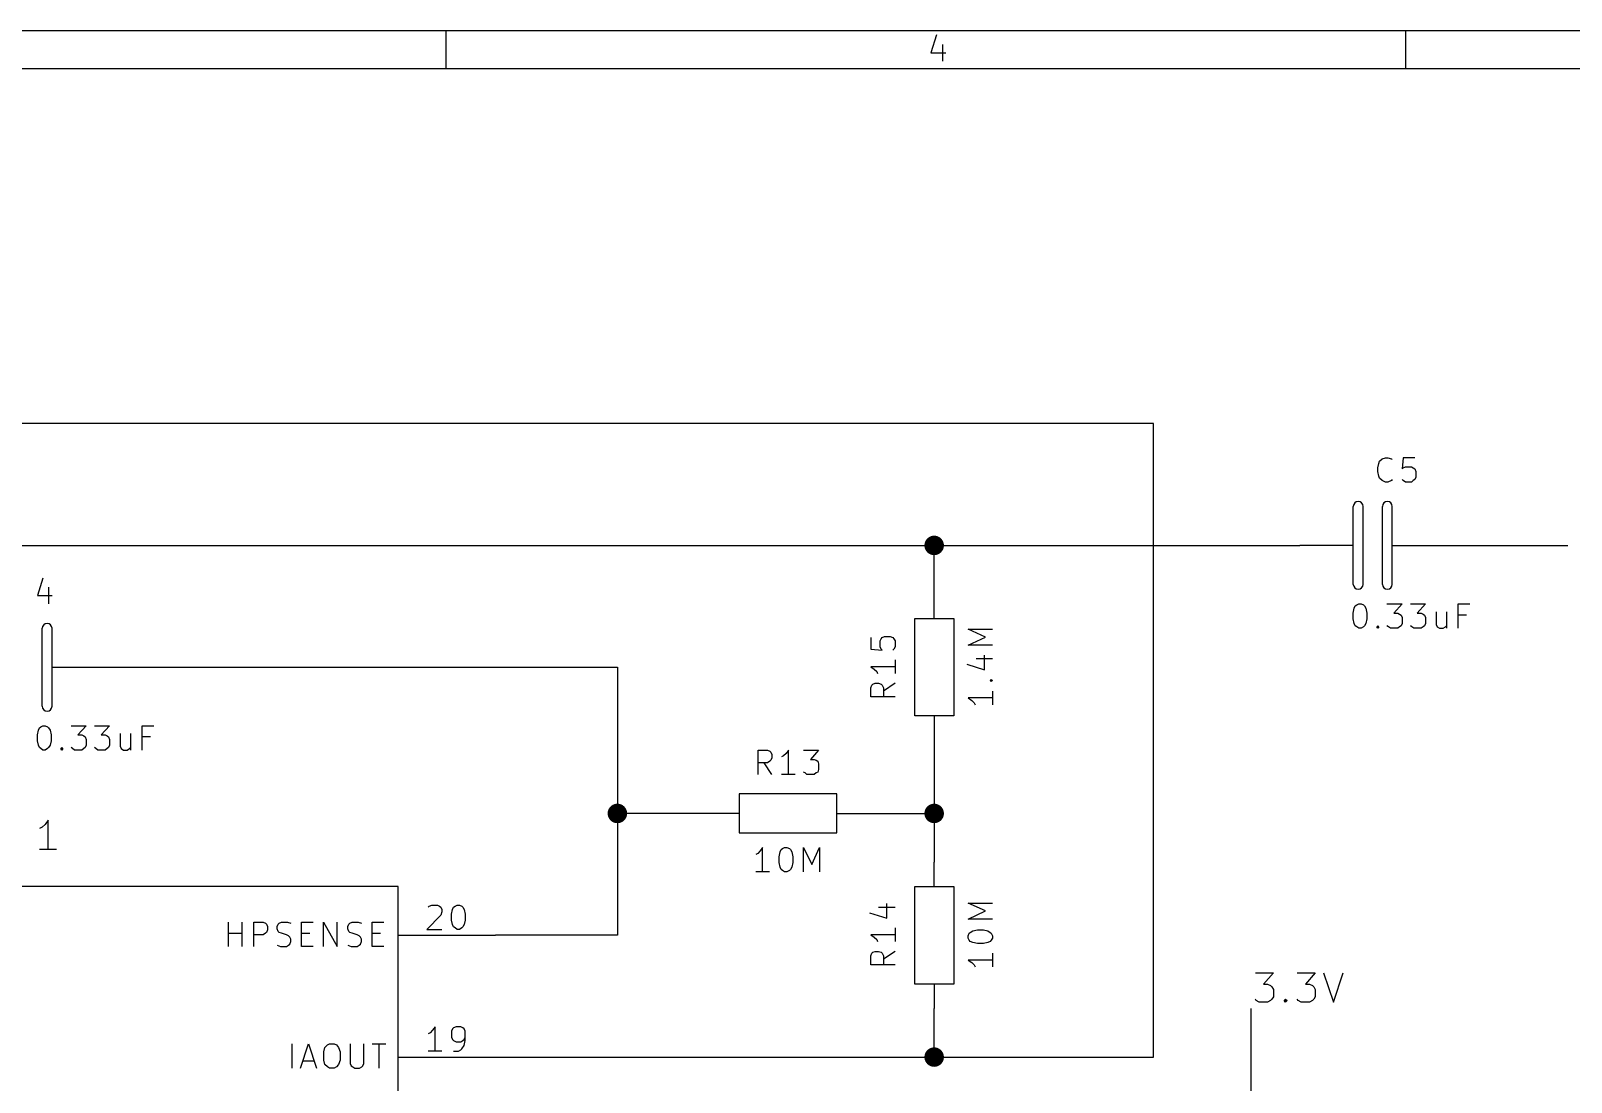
# Model space of a CAD drawing. Extents: x 10 to 287, y -200 to -10.
# Drawn here: x 138.3 to 218.6, y -64.8 to -10 of the extents above; entities that cross this region are included whole.
import ezdxf

# ---------------------------------------------------------------- set-up
doc = ezdxf.new("R2010")
doc.units = 0
doc.header["$MEASUREMENT"] = 0

msp = doc.modelspace()

# ---------------------------------------------------------------- linework, layer by layer
at = {"layer": 'Cyan 2'}
for p, q in [((208.534, -32.7914), (208.585, -32.5628)), ((208.534, -32.9692), (208.534, -32.7914)), ((208.585, -32.5628), (208.636, -32.4358)), ((208.636, -32.4358), (208.763, -32.3088)), ((208.763, -32.3088), (208.94, -32.258)), ((208.94, -32.258), (209.067, -32.258)), ((209.067, -32.258), (209.245, -32.3088)), ((209.245, -32.3088), (209.296, -32.3596)), ((209.855, -32.258), (209.804, -32.8422)), ((209.804, -32.8422), (209.855, -32.7914)), ((210.464, -32.258), (209.855, -32.258)), ((209.855, -32.7914), (209.982, -32.7406)), ((209.982, -32.7406), (210.287, -32.7406)), ((210.287, -32.7406), (210.388, -32.7914)), ((210.388, -32.7914), (210.464, -32.8422)), ((210.464, -32.8422), (210.515, -32.9692)), ((208.585, -33.2232), (208.534, -32.9692)), ((208.636, -33.3248), (208.585, -33.2232)), ((208.763, -33.4518), (208.636, -33.3248)), ((208.94, -33.528), (208.763, -33.4518)), ((209.067, -33.528), (208.94, -33.528)), ((209.245, -33.4518), (209.067, -33.528)), ((209.296, -33.401), (209.245, -33.4518)), ((209.855, -33.4518), (209.804, -33.401)), ((209.982, -33.528), (209.855, -33.4518)), ((210.287, -33.528), (209.982, -33.528)), ((210.388, -33.4518), (210.287, -33.528)), ((210.464, -33.401), (210.388, -33.4518)), ((210.515, -33.274), (210.464, -33.401)), ((210.515, -32.9692), (210.515, -33.274)), ((138.963, -38.5318), (138.684, -39.4462)), ((139.268, -39.0144), (139.268, -39.878)), ((138.684, -39.4462), (139.446, -39.4462)), ((207.264, -40.3606), (207.315, -40.1066)), ((207.315, -40.1066), (207.366, -39.9796)), ((207.366, -39.9796), (207.442, -39.9288)), ((207.442, -39.9288), (207.543, -39.878)), ((207.543, -39.878), (207.67, -39.878)), ((207.67, -39.878), (207.797, -39.9288)), ((207.797, -39.9288), (207.848, -39.9796)), ((207.848, -39.9796), (207.924, -40.1066)), ((207.924, -40.1066), (207.975, -40.3606)), ((209.017, -39.878), (209.804, -39.878)), ((209.804, -39.878), (209.372, -40.3606)), ((210.236, -39.878), (211.023, -39.878)), ((211.023, -39.878), (210.591, -40.3606)), ((212.725, -41.148), (212.725, -39.878)), ((212.725, -39.878), (213.335, -39.878)), ((207.264, -40.6654), (207.264, -40.3606)), ((207.315, -40.894), (207.264, -40.6654)), ((207.366, -41.021), (207.315, -40.894)), ((207.924, -40.894), (207.848, -41.021)), ((207.975, -40.6654), (207.924, -40.894)), ((207.975, -40.3606), (207.975, -40.6654)), ((209.372, -40.3606), (209.575, -40.3606)), ((209.575, -40.3606), (209.677, -40.4114)), ((209.677, -40.4114), (209.753, -40.4622)), ((209.753, -40.4622), (209.804, -40.5892)), ((209.804, -40.894), (209.753, -41.021)), ((209.804, -40.5892), (209.804, -40.894)), ((210.591, -40.3606), (210.795, -40.3606)), ((210.795, -40.3606), (210.896, -40.4114)), ((210.896, -40.4114), (210.972, -40.4622)), ((210.972, -40.4622), (211.023, -40.5892)), ((211.023, -40.894), (210.972, -41.021)), ((211.023, -40.5892), (211.023, -40.894)), ((211.582, -40.2844), (211.582, -40.9448)), ((212.115, -40.2844), (212.115, -41.148)), ((213.157, -40.4622), (212.725, -40.4622)), ((182.118, -41.6306), (182.118, -42.2402)), ((182.601, -41.8084), (182.651, -41.7068)), ((182.651, -41.7068), (182.702, -41.6306)), ((182.702, -41.6306), (182.829, -41.5798)), ((182.829, -41.5798), (183.134, -41.5798)), ((183.134, -41.5798), (183.261, -41.6306)), ((183.261, -41.6306), (183.312, -41.7068)), ((183.312, -41.7068), (183.388, -41.8084)), ((188.087, -41.6052), (187.198, -41.1988)), ((187.198, -41.1988), (188.468, -41.1988)), ((187.198, -42.037), (188.087, -41.6052)), ((207.442, -41.0718), (207.366, -41.021)), ((207.543, -41.148), (207.442, -41.0718)), ((207.67, -41.148), (207.543, -41.148)), ((207.797, -41.0718), (207.67, -41.148)), ((207.848, -41.021), (207.797, -41.0718)), ((208.483, -41.0718), (208.534, -41.021)), ((208.534, -41.148), (208.483, -41.0718)), ((208.534, -41.021), (208.585, -41.0718)), ((208.534, -41.021), (208.534, -41.148)), ((208.585, -41.0718), (208.534, -41.148)), ((209.093, -41.0718), (209.017, -41.021)), ((209.194, -41.148), (209.093, -41.0718)), ((209.575, -41.148), (209.194, -41.148)), ((209.677, -41.0718), (209.575, -41.148)), ((209.753, -41.021), (209.677, -41.0718)), ((210.312, -41.0718), (210.236, -41.021)), ((210.414, -41.148), (210.312, -41.0718)), ((210.795, -41.148), (210.414, -41.148)), ((210.896, -41.0718), (210.795, -41.148)), ((210.972, -41.021), (210.896, -41.0718)), ((211.582, -40.9448), (211.633, -41.0718)), ((211.633, -41.0718), (211.76, -41.148)), ((211.76, -41.148), (211.938, -41.148)), ((211.938, -41.148), (212.065, -41.0718)), ((212.065, -41.0718), (212.115, -41.021)), ((182.118, -42.2402), (182.702, -42.291)), ((182.601, -42.1132), (182.601, -41.8084)), ((182.651, -42.2402), (182.601, -42.1132)), ((182.702, -42.291), (182.651, -42.2402)), ((183.312, -42.2402), (183.261, -42.291)), ((183.388, -42.1132), (183.312, -42.2402)), ((183.388, -41.8084), (183.388, -42.1132)), ((188.468, -42.037), (187.198, -42.037)), ((188.036, -43.307), (188.036, -42.545)), ((183.388, -43.1546), (182.118, -43.1546)), ((182.118, -43.1546), (182.296, -43.2816)), ((182.296, -43.2816), (182.423, -43.4086)), ((183.388, -42.799), (183.388, -43.5102)), ((187.122, -43.0276), (188.036, -43.307)), ((187.604, -42.7228), (188.468, -42.7228)), ((182.118, -44.2468), (182.169, -44.1198)), ((182.169, -44.1198), (182.22, -44.069)), ((182.22, -44.069), (182.347, -44.0182)), ((182.347, -44.0182), (182.524, -44.0182)), ((182.423, -43.4086), (182.474, -43.5102)), ((182.524, -44.0182), (182.651, -44.069)), ((182.651, -44.069), (182.702, -44.1198)), ((182.702, -44.1198), (182.778, -44.2468)), ((183.388, -44.0182), (182.778, -44.4246)), ((188.341, -43.8658), (188.392, -43.815)), ((188.392, -43.9166), (188.341, -43.8658)), ((188.341, -43.8658), (188.468, -43.8658)), ((188.392, -43.815), (188.468, -43.8658)), ((188.468, -43.8658), (188.392, -43.9166)), ((182.118, -44.7294), (182.118, -44.2468)), ((183.388, -44.7294), (182.118, -44.7294)), ((182.778, -44.2468), (182.778, -44.7294)), ((188.468, -44.7802), (187.198, -44.7802)), ((187.198, -44.7802), (187.376, -44.9072)), ((187.376, -44.9072), (187.503, -45.0342)), ((188.468, -44.4246), (188.468, -45.1358)), ((187.503, -45.0342), (187.554, -45.1358)), ((138.684, -46.7106), (138.735, -46.4566)), ((138.735, -46.4566), (138.786, -46.3296)), ((138.786, -46.3296), (138.862, -46.2788)), ((138.862, -46.2788), (138.963, -46.228)), ((138.963, -46.228), (139.09, -46.228)), ((139.09, -46.228), (139.217, -46.2788)), ((139.217, -46.2788), (139.268, -46.3296)), ((139.268, -46.3296), (139.344, -46.4566)), ((139.344, -46.4566), (139.395, -46.7106)), ((140.437, -46.228), (141.224, -46.228)), ((141.224, -46.228), (140.792, -46.7106)), ((141.656, -46.228), (142.443, -46.228)), ((142.443, -46.228), (142.011, -46.7106)), ((144.145, -47.498), (144.145, -46.228)), ((144.145, -46.228), (144.755, -46.228)), ((138.684, -47.0154), (138.684, -46.7106)), ((138.735, -47.244), (138.684, -47.0154)), ((138.786, -47.371), (138.735, -47.244)), ((139.344, -47.244), (139.268, -47.371)), ((139.395, -47.0154), (139.344, -47.244)), ((139.395, -46.7106), (139.395, -47.0154)), ((140.792, -46.7106), (140.995, -46.7106)), ((140.995, -46.7106), (141.097, -46.7614)), ((141.097, -46.7614), (141.173, -46.8122)), ((141.173, -46.8122), (141.224, -46.9392)), ((141.224, -47.244), (141.173, -47.371)), ((141.224, -46.9392), (141.224, -47.244)), ((142.011, -46.7106), (142.215, -46.7106)), ((142.215, -46.7106), (142.316, -46.7614)), ((142.316, -46.7614), (142.392, -46.8122)), ((142.392, -46.8122), (142.443, -46.9392)), ((142.443, -47.244), (142.392, -47.371)), ((142.443, -46.9392), (142.443, -47.244)), ((143.002, -46.6344), (143.002, -47.2948)), ((143.002, -47.2948), (143.053, -47.4218)), ((143.535, -46.6344), (143.535, -47.498)), ((144.577, -46.8122), (144.145, -46.8122)), ((138.862, -47.4218), (138.786, -47.371)), ((138.963, -47.498), (138.862, -47.4218)), ((139.09, -47.498), (138.963, -47.498)), ((139.217, -47.4218), (139.09, -47.498)), ((139.268, -47.371), (139.217, -47.4218)), ((139.903, -47.4218), (139.954, -47.371)), ((139.954, -47.498), (139.903, -47.4218)), ((139.954, -47.371), (140.005, -47.4218)), ((139.954, -47.371), (139.954, -47.498)), ((140.005, -47.4218), (139.954, -47.498)), ((140.513, -47.4218), (140.437, -47.371)), ((140.614, -47.498), (140.513, -47.4218)), ((140.995, -47.498), (140.614, -47.498)), ((141.097, -47.4218), (140.995, -47.498)), ((141.173, -47.371), (141.097, -47.4218)), ((141.732, -47.4218), (141.656, -47.371)), ((141.834, -47.498), (141.732, -47.4218)), ((142.215, -47.498), (141.834, -47.498)), ((142.316, -47.4218), (142.215, -47.498)), ((142.392, -47.371), (142.316, -47.4218)), ((143.053, -47.4218), (143.18, -47.498)), ((143.18, -47.498), (143.358, -47.498)), ((143.358, -47.498), (143.485, -47.4218)), ((143.485, -47.4218), (143.535, -47.371)), ((176.251, -48.768), (176.251, -47.498)), ((176.251, -47.498), (176.733, -47.498)), ((176.733, -48.1584), (176.251, -48.1584)), ((176.962, -48.768), (176.555, -48.1584)), ((176.733, -47.498), (176.86, -47.5488)), ((176.86, -48.0822), (176.733, -48.1584)), ((176.86, -47.5488), (176.911, -47.5996)), ((176.911, -48.0314), (176.86, -48.0822)), ((176.911, -47.5996), (176.962, -47.7266)), ((176.962, -47.9044), (176.911, -48.0314)), ((176.962, -47.7266), (176.962, -47.9044)), ((177.571, -47.8028), (177.47, -47.8536)), ((177.698, -47.6758), (177.571, -47.8028)), ((177.825, -47.498), (177.698, -47.6758)), ((177.825, -48.768), (177.825, -47.498)), ((178.613, -47.498), (179.4, -47.498)), ((179.4, -47.498), (178.968, -47.9806)), ((178.968, -47.9806), (179.172, -47.9806)), ((179.172, -47.9806), (179.273, -48.0314)), ((179.273, -48.0314), (179.349, -48.0822)), ((179.349, -48.0822), (179.4, -48.2092)), ((178.181, -48.768), (177.47, -48.768)), ((178.689, -48.6918), (178.613, -48.641)), ((178.791, -48.768), (178.689, -48.6918)), ((179.172, -48.768), (178.791, -48.768)), ((179.273, -48.6918), (179.172, -48.768)), ((179.349, -48.641), (179.273, -48.6918)), ((179.4, -48.514), (179.349, -48.641)), ((179.4, -48.2092), (179.4, -48.514)), ((139.243, -51.1556), (139.09, -51.3842)), ((139.243, -52.6796), (139.243, -51.1556)), ((138.938, -51.5112), (138.786, -51.5874)), ((139.09, -51.3842), (138.938, -51.5112)), ((139.675, -52.6796), (138.786, -52.6796)), ((176.225, -52.8828), (176.124, -52.9336)), ((176.352, -52.7558), (176.225, -52.8828)), ((176.479, -52.578), (176.352, -52.7558)), ((176.479, -53.848), (176.479, -52.578)), ((177.343, -53.0606), (177.394, -52.8066)), ((177.394, -52.8066), (177.444, -52.6796)), ((177.444, -52.6796), (177.521, -52.6288)), ((177.521, -52.6288), (177.622, -52.578)), ((177.622, -52.578), (177.749, -52.578)), ((177.749, -52.578), (177.876, -52.6288)), ((177.876, -52.6288), (177.927, -52.6796)), ((177.927, -52.6796), (178.003, -52.8066)), ((178.003, -52.8066), (178.054, -53.0606)), ((178.613, -53.848), (178.613, -52.578)), ((178.613, -52.578), (179.045, -53.467)), ((179.045, -53.467), (179.451, -52.578)), ((179.451, -52.578), (179.451, -53.848)), ((177.343, -53.3654), (177.343, -53.0606)), ((177.394, -53.594), (177.343, -53.3654)), ((177.444, -53.721), (177.394, -53.594)), ((177.521, -53.7718), (177.444, -53.721)), ((177.622, -53.848), (177.521, -53.7718)), ((177.876, -53.7718), (177.749, -53.848)), ((177.927, -53.721), (177.876, -53.7718)), ((178.003, -53.594), (177.927, -53.721)), ((178.054, -53.3654), (178.003, -53.594)), ((178.054, -53.0606), (178.054, -53.3654)), ((176.835, -53.848), (176.124, -53.848)), ((177.749, -53.848), (177.622, -53.848)), ((182.042, -55.9816), (182.956, -56.261)), ((182.524, -55.6768), (183.388, -55.6768)), ((182.956, -56.261), (182.956, -55.499)), ((188.087, -55.88), (187.198, -55.4736)), ((187.198, -55.4736), (188.468, -55.4736)), ((187.198, -56.3118), (188.087, -55.88)), ((148.641, -57.7342), (148.641, -56.4642)), ((149.352, -57.7342), (149.352, -56.4642)), ((149.962, -57.7342), (149.962, -56.4642)), ((149.962, -56.4642), (150.444, -56.4642)), ((150.444, -56.4642), (150.571, -56.515)), ((150.571, -56.515), (150.622, -56.5658)), ((150.622, -56.5658), (150.673, -56.6928)), ((150.673, -56.8706), (150.622, -56.9976)), ((150.673, -56.6928), (150.673, -56.8706)), ((151.181, -56.6928), (151.232, -56.5658)), ((151.181, -56.8198), (151.181, -56.6928)), ((151.232, -56.9468), (151.181, -56.8198)), ((151.232, -56.5658), (151.282, -56.515)), ((151.282, -56.9976), (151.232, -56.9468)), ((151.282, -56.515), (151.409, -56.4642)), ((151.409, -56.4642), (151.714, -56.4642)), ((151.714, -56.4642), (151.892, -56.515)), ((152.451, -57.7342), (152.451, -56.4642)), ((152.451, -56.4642), (153.06, -56.4642)), ((153.594, -57.7342), (153.594, -56.4642)), ((153.594, -56.4642), (154.305, -57.7342)), ((154.305, -57.7342), (154.305, -56.4642)), ((154.864, -56.6928), (154.915, -56.5658)), ((154.864, -56.8198), (154.864, -56.6928)), ((154.915, -56.9468), (154.864, -56.8198)), ((154.915, -56.5658), (154.965, -56.515)), ((154.965, -56.9976), (154.915, -56.9468)), ((154.965, -56.515), (155.092, -56.4642)), ((155.092, -56.4642), (155.397, -56.4642)), ((155.397, -56.4642), (155.575, -56.515)), ((156.134, -57.7342), (156.134, -56.4642)), ((156.134, -56.4642), (156.743, -56.4642)), ((183.388, -56.769), (183.388, -57.4802)), ((188.468, -56.3118), (187.198, -56.3118)), ((187.3, -56.9976), (187.427, -56.9214)), ((187.427, -56.9214), (187.681, -56.8706)), ((187.681, -56.8706), (187.985, -56.8706)), ((187.985, -56.8706), (188.214, -56.9214)), ((188.214, -56.9214), (188.341, -56.9976)), ((148.641, -57.0484), (149.352, -57.0484)), ((150.444, -57.1246), (149.962, -57.1246)), ((150.571, -57.0484), (150.444, -57.1246)), ((150.622, -56.9976), (150.571, -57.0484)), ((151.181, -57.658), (151.359, -57.7342)), ((151.409, -57.0484), (151.282, -56.9976)), ((151.359, -57.7342), (151.663, -57.7342)), ((151.663, -57.1246), (151.409, -57.0484)), ((151.765, -57.1754), (151.663, -57.1246)), ((151.663, -57.7342), (151.765, -57.658)), ((151.841, -57.2516), (151.765, -57.1754)), ((151.765, -57.658), (151.841, -57.6072)), ((151.892, -57.3532), (151.841, -57.2516)), ((151.841, -57.6072), (151.892, -57.4802)), ((151.892, -57.4802), (151.892, -57.3532)), ((152.451, -57.0484), (152.883, -57.0484)), ((153.06, -57.7342), (152.451, -57.7342)), ((154.864, -57.658), (155.042, -57.7342)), ((155.092, -57.0484), (154.965, -56.9976)), ((155.042, -57.7342), (155.346, -57.7342)), ((155.346, -57.1246), (155.092, -57.0484)), ((155.448, -57.1754), (155.346, -57.1246)), ((155.346, -57.7342), (155.448, -57.658)), ((155.524, -57.2516), (155.448, -57.1754)), ((155.448, -57.658), (155.524, -57.6072)), ((155.575, -57.3532), (155.524, -57.2516)), ((155.524, -57.6072), (155.575, -57.4802)), ((155.575, -57.4802), (155.575, -57.3532)), ((156.134, -57.0484), (156.566, -57.0484)), ((156.743, -57.7342), (156.134, -57.7342)), ((183.388, -57.1246), (182.118, -57.1246)), ((182.118, -57.1246), (182.296, -57.2516)), ((182.296, -57.2516), (182.423, -57.3786)), ((182.423, -57.3786), (182.474, -57.4802)), ((187.198, -57.1754), (187.249, -57.0484)), ((187.198, -57.3024), (187.198, -57.1754)), ((187.249, -57.404), (187.198, -57.3024)), ((187.249, -57.0484), (187.3, -56.9976)), ((187.3, -57.4802), (187.249, -57.404)), ((187.427, -57.531), (187.3, -57.4802)), ((187.681, -57.5818), (187.427, -57.531)), ((187.985, -57.5818), (187.681, -57.5818)), ((188.214, -57.531), (187.985, -57.5818)), ((188.341, -57.4802), (188.214, -57.531)), ((188.341, -56.9976), (188.392, -57.0484)), ((188.392, -57.404), (188.341, -57.4802)), ((188.392, -57.0484), (188.468, -57.1754)), ((188.468, -57.3024), (188.392, -57.404)), ((188.468, -57.1754), (188.468, -57.3024)), ((182.118, -58.2168), (182.169, -58.0898)), ((182.118, -58.6994), (182.118, -58.2168)), ((182.169, -58.0898), (182.22, -58.039)), ((182.22, -58.039), (182.347, -57.9882)), ((182.347, -57.9882), (182.524, -57.9882)), ((182.524, -57.9882), (182.651, -58.039)), ((182.651, -58.039), (182.702, -58.0898)), ((182.702, -58.0898), (182.778, -58.2168)), ((183.388, -57.9882), (182.778, -58.3946)), ((182.778, -58.2168), (182.778, -58.6994)), ((188.468, -58.4454), (187.198, -58.4454)), ((187.198, -58.4454), (187.376, -58.5724)), ((187.376, -58.5724), (187.503, -58.6994)), ((188.468, -58.0898), (188.468, -58.801)), ((183.388, -58.6994), (182.118, -58.6994)), ((187.503, -58.6994), (187.554, -58.801)), ((151.968, -64.0842), (151.968, -62.8142)), ((152.4, -64.0842), (152.806, -62.8142)), ((152.806, -62.8142), (153.238, -64.0842)), ((153.619, -63.2206), (153.67, -62.992)), ((153.619, -63.6524), (153.619, -63.2206)), ((153.67, -62.992), (153.797, -62.865)), ((153.797, -62.865), (153.899, -62.8142)), ((153.899, -62.8142), (154.153, -62.8142)), ((154.153, -62.8142), (154.28, -62.865)), ((154.28, -62.865), (154.381, -62.992)), ((154.381, -62.992), (154.457, -63.2206)), ((154.457, -63.2206), (154.457, -63.6524)), ((154.991, -62.8142), (154.991, -63.8302)), ((155.702, -63.8302), (155.702, -62.8142)), ((156.134, -62.8142), (156.845, -62.8142)), ((156.489, -64.0842), (156.489, -62.8142)), ((152.527, -63.7032), (153.111, -63.7032)), ((153.67, -63.881), (153.619, -63.6524)), ((153.797, -64.008), (153.67, -63.881)), ((153.899, -64.0842), (153.797, -64.008)), ((154.153, -64.0842), (153.899, -64.0842)), ((154.28, -64.008), (154.153, -64.0842)), ((154.381, -63.881), (154.28, -64.008)), ((154.457, -63.6524), (154.381, -63.881)), ((154.991, -63.8302), (155.042, -63.9572)), ((155.042, -63.9572), (155.118, -64.008)), ((155.118, -64.008), (155.219, -64.0842)), ((155.219, -64.0842), (155.473, -64.0842)), ((155.473, -64.0842), (155.6, -64.008)), ((155.6, -64.008), (155.651, -63.9572)), ((155.651, -63.9572), (155.702, -63.8302))]:
    msp.add_line(p, q, dxfattribs=at)
at = {"layer": 'Green 2'}
for p, q in [((196.85, -30.48), (100.33, -30.48)), ((196.85, -63.5), (196.85, -30.48)), ((105.41, -36.83), (204.47, -36.83)), ((185.42, -39.37), (185.42, -36.83)), ((212.09, -36.83), (218.44, -36.83)), ((142.24, -43.18), (168.91, -43.18)), ((168.91, -43.18), (168.91, -57.15)), ((185.42, -46.99), (185.42, -53.34)), ((173.99, -50.8), (168.91, -50.8)), ((181.61, -50.8), (185.42, -50.8)), ((168.91, -57.15), (162.56, -57.15)), ((185.42, -63.5), (185.42, -60.96)), ((201.93, -60.96), (201.93, -66.04)), ((162.56, -63.5), (196.85, -63.5))]:
    msp.add_line(p, q, dxfattribs=at)
at = {"layer": 'Green 2', "const_width": 0.508}
for points in [[(185.166, -36.83, 1), (185.674, -36.83, 1)], [(168.656, -50.8, 1), (169.164, -50.8, 1)], [(185.166, -50.8, 1), (185.674, -50.8, 1)], [(185.166, -63.5, 1), (185.674, -63.5, 1)]]:
    msp.add_lwpolyline(points, format="xyb", close=True, dxfattribs=at)
at = {"layer": 'Magenta 2'}
for p, q in [((202.159, -59.1058), (203.098, -59.1058)), ((203.098, -59.1058), (202.59, -59.69)), ((204.343, -59.1058), (205.283, -59.1058)), ((205.283, -59.1058), (204.775, -59.69)), ((205.715, -59.1058), (206.223, -60.6298)), ((206.223, -60.6298), (206.731, -59.1058)), ((202.59, -59.69), (202.794, -59.69)), ((202.794, -59.69), (202.946, -59.7662)), ((202.946, -59.7662), (203.022, -59.8424)), ((203.022, -59.8424), (203.098, -59.9694)), ((203.098, -59.9694), (203.098, -60.3504)), ((204.775, -59.69), (204.978, -59.69)), ((204.978, -59.69), (205.13, -59.7662)), ((205.13, -59.7662), (205.207, -59.8424)), ((205.207, -59.8424), (205.283, -59.9694)), ((205.283, -59.9694), (205.283, -60.3504)), ((202.209, -60.5536), (202.159, -60.4774)), ((202.362, -60.6298), (202.209, -60.5536)), ((202.794, -60.6298), (202.362, -60.6298)), ((202.946, -60.5536), (202.794, -60.6298)), ((203.022, -60.4774), (202.946, -60.5536)), ((203.098, -60.3504), (203.022, -60.4774)), ((203.657, -60.5536), (203.733, -60.4774)), ((203.733, -60.6298), (203.657, -60.5536)), ((203.733, -60.4774), (203.81, -60.5536)), ((203.733, -60.4774), (203.733, -60.6298)), ((203.81, -60.5536), (203.733, -60.6298)), ((204.394, -60.5536), (204.343, -60.4774)), ((204.546, -60.6298), (204.394, -60.5536)), ((204.978, -60.6298), (204.546, -60.6298)), ((205.13, -60.5536), (204.978, -60.6298)), ((205.207, -60.4774), (205.13, -60.5536)), ((205.283, -60.3504), (205.207, -60.4774))]:
    msp.add_line(p, q, dxfattribs=at)
at = {"layer": 'Red 2'}
for p, q in [((286.995, -10.0076), (10.0076, -10.0076)), ((159.995, -11.9888), (159.995, -10.0076)), ((185.547, -10.2108), (185.242, -11.1506)), ((210.007, -11.9888), (210.007, -10.0076)), ((185.242, -11.1506), (186.03, -11.1506)), ((185.852, -10.7188), (185.852, -11.5824)), ((285.013, -11.9888), (11.9888, -11.9888)), ((207.264, -38.862), (207.264, -34.798)), ((207.772, -38.862), (207.772, -34.798)), ((208.788, -38.862), (208.788, -34.798)), ((209.296, -38.862), (209.296, -34.798)), ((207.264, -36.83), (204.47, -36.83)), ((209.296, -36.83), (212.09, -36.83)), ((185.42, -40.64), (185.42, -39.37)), ((184.404, -45.72), (184.404, -40.64)), ((184.404, -40.64), (186.436, -40.64)), ((186.436, -40.64), (186.436, -45.72)), ((138.938, -45.212), (138.938, -41.148)), ((139.446, -45.212), (139.446, -41.148)), ((139.446, -43.18), (142.24, -43.18)), ((186.436, -45.72), (184.404, -45.72)), ((185.42, -45.72), (185.42, -46.99)), ((175.26, -49.784), (175.26, -51.816)), ((180.34, -49.784), (175.26, -49.784)), ((180.34, -51.816), (180.34, -49.784)), ((175.26, -50.8), (173.99, -50.8)), ((180.34, -50.8), (181.61, -50.8)), ((175.26, -51.816), (180.34, -51.816)), ((185.42, -54.61), (185.42, -53.34)), ((157.48, -54.61), (121.92, -54.61)), ((157.48, -116.84), (157.48, -54.61)), ((184.404, -59.69), (184.404, -54.61)), ((184.404, -54.61), (186.436, -54.61)), ((186.436, -54.61), (186.436, -59.69)), ((159.715, -56.1086), (158.979, -56.8452)), ((159.055, -55.6768), (159.106, -55.626)), ((159.106, -55.626), (159.233, -55.5752)), ((159.233, -55.5752), (159.537, -55.5752)), ((159.537, -55.5752), (159.639, -55.626)), ((159.639, -55.626), (159.715, -55.6768)), ((159.715, -55.6768), (159.766, -55.8038)), ((159.766, -55.9308), (159.715, -56.1086)), ((159.766, -55.8038), (159.766, -55.9308)), ((160.274, -56.0578), (160.325, -55.8038)), ((160.274, -56.3626), (160.274, -56.0578)), ((160.325, -55.8038), (160.376, -55.6768)), ((160.376, -55.6768), (160.452, -55.626)), ((160.452, -55.626), (160.553, -55.5752)), ((160.553, -55.5752), (160.68, -55.5752)), ((160.68, -55.5752), (160.807, -55.626)), ((160.807, -55.626), (160.858, -55.6768)), ((160.858, -55.6768), (160.934, -55.8038)), ((160.934, -55.8038), (160.985, -56.0578)), ((160.985, -56.0578), (160.985, -56.3626)), ((158.979, -56.8452), (159.766, -56.8452)), ((160.325, -56.5912), (160.274, -56.3626)), ((160.376, -56.7182), (160.325, -56.5912)), ((160.452, -56.769), (160.376, -56.7182)), ((160.553, -56.8452), (160.452, -56.769)), ((160.68, -56.8452), (160.553, -56.8452)), ((160.807, -56.769), (160.68, -56.8452)), ((160.858, -56.7182), (160.807, -56.769)), ((160.934, -56.5912), (160.858, -56.7182)), ((160.985, -56.3626), (160.934, -56.5912)), ((157.48, -57.15), (162.56, -57.15)), ((186.436, -59.69), (184.404, -59.69)), ((185.42, -59.69), (185.42, -60.96)), ((159.156, -62.23), (159.055, -62.2808)), ((159.283, -62.103), (159.156, -62.23)), ((159.41, -61.9252), (159.283, -62.103)), ((159.41, -63.1952), (159.41, -61.9252)), ((160.325, -62.0268), (160.274, -62.1538)), ((160.274, -62.1538), (160.274, -62.4586)), ((160.274, -62.4586), (160.325, -62.5856)), ((160.376, -61.976), (160.325, -62.0268)), ((160.325, -62.5856), (160.376, -62.6364)), ((160.503, -61.9252), (160.376, -61.976)), ((160.757, -61.9252), (160.503, -61.9252)), ((160.858, -61.976), (160.757, -61.9252)), ((160.934, -62.0268), (160.858, -61.976)), ((160.858, -62.6364), (160.934, -62.5856)), ((160.985, -62.1538), (160.934, -62.0268)), ((160.934, -62.5856), (160.985, -62.4586)), ((160.985, -62.6364), (160.985, -62.1538)), ((159.766, -63.1952), (159.055, -63.1952)), ((160.376, -62.6364), (160.503, -62.7126)), ((160.376, -63.1952), (160.63, -63.1952)), ((160.503, -62.7126), (160.757, -62.7126)), ((160.63, -63.1952), (160.757, -63.119)), ((160.757, -62.7126), (160.858, -62.6364)), ((160.757, -63.119), (160.807, -63.0682)), ((160.807, -63.0682), (160.934, -62.8904)), ((160.934, -62.8904), (160.985, -62.6364)), ((157.48, -63.5), (162.56, -63.5))]:
    msp.add_line(p, q, dxfattribs=at)
for centre, start, end in [((207.518, -34.798), 360, 540), ((209.042, -34.798), 360, 540), ((207.518, -38.862), 180, 360), ((209.042, -38.862), 180, 360), ((139.192, -41.148), 360, 540), ((139.192, -45.212), 180, 360)]:
    msp.add_arc(centre, 0.254, start, end, dxfattribs=at)

doc.saveas('drawing.dxf')
